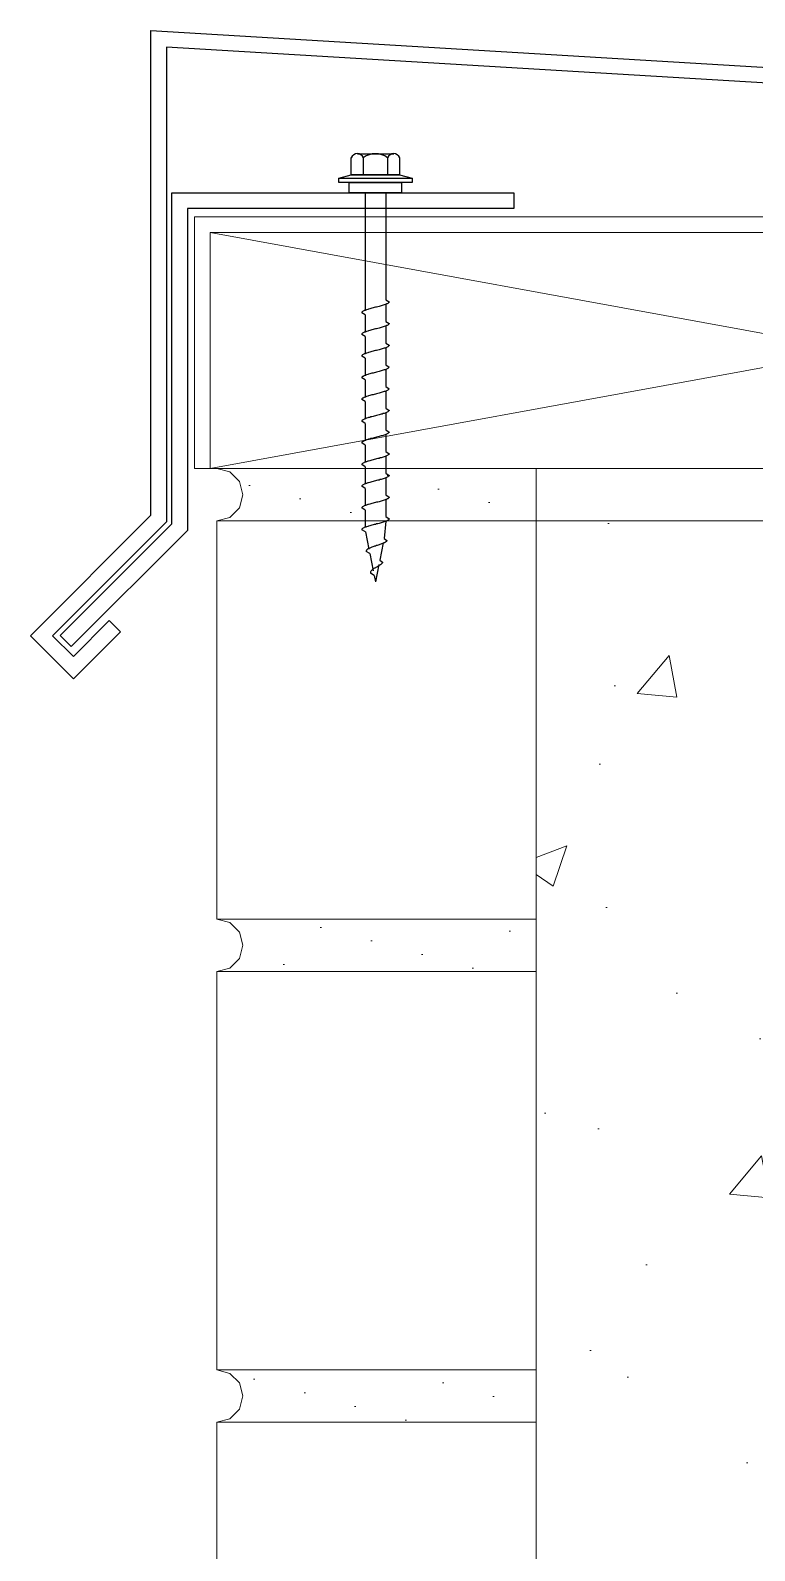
# Model space of a CAD drawing. Header units: inches. Extents: x -0.6 to 92.7, y 0 to 63.4.
# Drawn here: x -0.61 to 4.83, y 51.37 to 62.8 of the extents above; entities that cross this region are included whole.
import ezdxf

# ---------------------------------------------------------------- set-up
doc = ezdxf.new("R2010")
doc.units = ezdxf.units.IN
doc.header["$MEASUREMENT"] = 0
doc.set_wipeout_variables(frame=1)
doc.layers.add('Fastener', color=94, linetype='Continuous')
doc.layers.add('Metal', color=17, linetype='Continuous', true_color=0x803345)
for name, color, linetype, lineweight in [('Others', 190, 'Continuous', 0), ('RT-250 HRA SYSTEM MESH', 3, 'Continuous', 0), ('Text', 20, 'Continuous', 0)]:
    doc.layers.add(name, color=color, linetype=linetype, lineweight=lineweight)
pattern_1 = [(45, (0, 0), (-0.482183, 0.482183), [0, -0.393701]), (45, (-0.1019, 0.3803), (-0.482183, 0.482183), [0, -0.393701])]

# ---------------------------------------------------------------- blocks, each defined once
blk = doc.blocks.new('Ci Tools Composite Lining[1]_2', base_point=(-8.293, 48.437))
at = {"layer": 'Metal', "linetype": 'Continuous'}
for p, q in [((-9.737, 35.126), (-9.737, 37.613)), ((-9.737, 37.613), (-7.168, 37.613)), ((-7.168, 37.613), (-7.168, 37.495)), ((-9.619, 37.495), (-9.619, 35.077)), ((-7.168, 37.495), (-9.619, 37.495)), ((-10.576, 34.287), (-9.737, 35.126)), ((-9.619, 35.077), (-10.493, 34.204)), ((-10.493, 34.204), (-10.576, 34.287))]:
    blk.add_line(p, q, dxfattribs=at)
blk = doc.blocks.new('CI Tools Brick Wall Section[4]_2', base_point=(-9.4, -22.409))
at = {"linetype": 'Continuous'}
for points in [[(-7, 35.15), (-7, 35.543), (-9.4, 35.543), (-9.302, 35.517), (-9.23, 35.445), (-9.203, 35.346), (-9.23, 35.248), (-9.302, 35.176), (-9.4, 35.15)], [(-7, 31.764), (-7, 32.157), (-9.4, 32.157), (-9.302, 32.131), (-9.23, 32.059), (-9.203, 31.961), (-9.23, 31.862), (-9.302, 31.79), (-9.4, 31.764)], [(-7, 28.378), (-7, 28.772), (-9.4, 28.772), (-9.302, 28.745), (-9.23, 28.673), (-9.203, 28.575), (-9.23, 28.476), (-9.302, 28.404), (-9.4, 28.378)]]:
    blk.add_wipeout(points, dxfattribs=at).dxf.layer = 'Others'
at = {"layer": 'Others', "linetype": 'Continuous'}
h = blk.add_hatch(dxfattribs=at)
h.set_pattern_fill('PLASTER_0002', color=256, style=0, pattern_type=2)
h.set_pattern_definition(pattern_1)
h.paths.add_polyline_path([(-7, 35.15), (-7, 35.543), (-9.4, 35.543), (-9.302, 35.517), (-9.23, 35.445), (-9.203, 35.346), (-9.23, 35.248), (-9.302, 35.176), (-9.4, 35.15)])
h = blk.add_hatch(dxfattribs=at)
h.set_pattern_fill('PLASTER_0002', color=256, style=0, pattern_type=2)
h.set_pattern_definition(pattern_1)
h.paths.add_polyline_path([(-7, 31.764), (-7, 32.157), (-9.4, 32.157), (-9.302, 32.131), (-9.23, 32.059), (-9.203, 31.961), (-9.23, 31.862), (-9.302, 31.79), (-9.4, 31.764)])
h = blk.add_hatch(dxfattribs=at)
h.set_pattern_fill('PLASTER_0002', color=256, style=0, pattern_type=2)
h.set_pattern_definition(pattern_1)
h.paths.add_polyline_path([(-7, 28.378), (-7, 28.772), (-9.4, 28.772), (-9.302, 28.745), (-9.23, 28.673), (-9.203, 28.575), (-9.23, 28.476), (-9.302, 28.404), (-9.4, 28.378)])
for p, q in [((-9.4, 35.543), (-9.302, 35.517)), ((-7, 35.15), (-7, 35.543)), ((-9.302, 35.517), (-9.23, 35.445)), ((-9.23, 35.445), (-9.203, 35.346)), ((-9.203, 35.346), (-9.23, 35.248)), ((-9.23, 35.248), (-9.302, 35.176)), ((-9.302, 35.176), (-9.4, 35.15)), ((-7, 35.15), (-9.4, 35.15)), ((-9.4, 35.15), (-9.4, 32.157)), ((-7, 32.157), (-7, 35.15)), ((-9.4, 32.157), (-9.302, 32.131)), ((-9.4, 32.157), (-7, 32.157)), ((-9.302, 32.131), (-9.23, 32.059)), ((-7, 31.764), (-7, 32.157)), ((-9.23, 32.059), (-9.203, 31.961)), ((-9.203, 31.961), (-9.23, 31.862)), ((-9.302, 31.79), (-9.4, 31.764)), ((-7, 31.764), (-9.4, 31.764)), ((-9.4, 31.764), (-9.4, 28.772)), ((-9.23, 31.862), (-9.302, 31.79)), ((-7, 28.772), (-7, 31.764)), ((-9.4, 28.772), (-9.302, 28.745)), ((-9.4, 28.772), (-7, 28.772)), ((-9.302, 28.745), (-9.23, 28.673)), ((-9.23, 28.673), (-9.203, 28.575)), ((-7, 28.378), (-7, 28.772)), ((-9.203, 28.575), (-9.23, 28.476)), ((-9.23, 28.476), (-9.302, 28.404)), ((-9.302, 28.404), (-9.4, 28.378)), ((-7, 28.378), (-9.4, 28.378)), ((-9.4, 28.378), (-9.4, 25.386)), ((-7, 25.386), (-7, 28.378))]:
    blk.add_line(p, q, dxfattribs=at)
blk = doc.blocks.new('CI Tools Timber Member[6]_2', base_point=(-9.449, 35.543))
at = {"layer": 'Others', "linetype": 'Continuous'}
for p, q in [((-9.449, 37.315), (0.25, 35.543)), ((-9.449, 35.543), (0.25, 37.315)), ((-9.449, 35.543), (-9.449, 37.315)), ((-9.449, 37.315), (0.25, 37.315)), ((0.25, 37.315), (0.25, 35.543)), ((0.25, 35.543), (-9.449, 35.543))]:
    blk.add_line(p, q, dxfattribs=at)
blk = doc.blocks.new('CI Tools Screw[12]_2', base_point=(-0.628, 37.611))
at = {"layer": 'Fastener', "linetype": 'Continuous'}
for p, q in [((-0.81, 37.748), (-0.81, 37.876)), ((-0.764, 37.906), (-0.491, 37.906)), ((-0.719, 37.876), (-0.719, 37.748)), ((-0.537, 37.876), (-0.537, 37.748)), ((-0.446, 37.876), (-0.446, 37.748)), ((-0.903, 37.721), (-0.352, 37.721)), ((-0.446, 37.748), (-0.81, 37.748)), ((-0.706, 37.611), (-0.549, 37.611)), ((-0.706, 37.611), (-0.706, 36.73)), ((-0.549, 37.611), (-0.549, 36.809)), ((-0.549, 36.809), (-0.525, 36.793)), ((-0.706, 36.695), (-0.73, 36.711)), ((-0.706, 36.695), (-0.706, 36.564)), ((-0.549, 36.776), (-0.549, 36.646)), ((-0.706, 36.532), (-0.73, 36.548)), ((-0.549, 36.646), (-0.525, 36.63)), ((-0.549, 36.613), (-0.549, 36.483)), ((-0.706, 36.532), (-0.706, 36.401)), ((-0.549, 36.483), (-0.525, 36.467)), ((-0.549, 36.45), (-0.549, 36.32)), ((-0.706, 36.369), (-0.73, 36.385)), ((-0.706, 36.369), (-0.706, 36.238)), ((-0.549, 36.32), (-0.525, 36.303)), ((-0.706, 36.206), (-0.73, 36.222)), ((-0.706, 36.206), (-0.706, 36.075)), ((-0.549, 36.287), (-0.549, 36.157)), ((-0.549, 36.157), (-0.525, 36.14)), ((-0.549, 36.124), (-0.549, 35.994)), ((-0.706, 36.043), (-0.73, 36.059)), ((-0.706, 36.043), (-0.706, 35.912)), ((-0.549, 35.994), (-0.525, 35.977)), ((-0.706, 35.88), (-0.73, 35.896)), ((-0.706, 35.88), (-0.706, 35.749)), ((-0.549, 35.961), (-0.549, 35.831)), ((-0.549, 35.831), (-0.525, 35.814)), ((-0.549, 35.798), (-0.549, 35.668)), ((-0.706, 35.717), (-0.73, 35.733)), ((-0.706, 35.717), (-0.706, 35.586)), ((-0.549, 35.668), (-0.525, 35.651)), ((-0.549, 35.635), (-0.549, 35.505)), ((-0.706, 35.554), (-0.73, 35.57)), ((-0.706, 35.554), (-0.706, 35.423)), ((-0.706, 35.39), (-0.73, 35.407)), ((-0.549, 35.505), (-0.525, 35.488)), ((-0.549, 35.472), (-0.549, 35.342)), ((-0.706, 35.39), (-0.706, 35.26)), ((-0.549, 35.342), (-0.525, 35.325)), ((-0.549, 35.309), (-0.549, 35.179)), ((-0.706, 35.227), (-0.73, 35.244)), ((-0.706, 35.227), (-0.706, 35.097)), ((-0.549, 35.179), (-0.525, 35.162)), ((-0.703, 35.064), (-0.73, 35.081)), ((-0.703, 35.064), (-0.677, 34.934)), ((-0.549, 35.146), (-0.563, 35.016)), ((-0.569, 34.983), (-0.595, 34.852)), ((-0.563, 35.016), (-0.542, 34.999)), ((-0.67, 34.901), (-0.697, 34.918)), ((-0.67, 34.901), (-0.644, 34.771)), ((-0.595, 34.852), (-0.575, 34.836)), ((-0.638, 34.738), (-0.664, 34.755)), ((-0.638, 34.738), (-0.628, 34.689)), ((-0.602, 34.82), (-0.628, 34.689))]:
    blk.add_line(p, q, dxfattribs=at)
at = {"layer": 'Fastener', "linetype": 'Continuous', "flags": 128}
for points in [[(-0.903, 37.689), (-0.903, 37.721), (-0.81, 37.748), (-0.446, 37.748), (-0.352, 37.721), (-0.352, 37.689)], [(-0.431, 37.689), (-0.431, 37.611), (-0.825, 37.611), (-0.825, 37.689)]]:
    blk.add_lwpolyline(points, close=True, dxfattribs=at)
for points in [[(-0.525, 36.793), (-0.526, 36.79), (-0.527, 36.788), (-0.529, 36.786), (-0.532, 36.784), (-0.535, 36.781), (-0.539, 36.779), (-0.544, 36.777), (-0.549, 36.774), (-0.555, 36.772), (-0.562, 36.77), (-0.569, 36.768), (-0.577, 36.765), (-0.584, 36.763), (-0.593, 36.761), (-0.601, 36.759), (-0.61, 36.756), (-0.619, 36.754), (-0.628, 36.752), (-0.637, 36.75), (-0.646, 36.747), (-0.654, 36.745), (-0.663, 36.743), (-0.671, 36.741), (-0.679, 36.738), (-0.686, 36.736), (-0.694, 36.734), (-0.7, 36.731), (-0.706, 36.729), (-0.712, 36.727), (-0.716, 36.725), (-0.721, 36.722), (-0.724, 36.72), (-0.727, 36.718), (-0.729, 36.716), (-0.73, 36.713), (-0.73, 36.711)], [(-0.525, 36.63), (-0.526, 36.627), (-0.527, 36.625), (-0.529, 36.623), (-0.532, 36.621), (-0.535, 36.618), (-0.539, 36.616), (-0.544, 36.614), (-0.549, 36.611), (-0.555, 36.609), (-0.562, 36.607), (-0.569, 36.605), (-0.577, 36.602), (-0.584, 36.6), (-0.593, 36.598), (-0.601, 36.596), (-0.61, 36.593), (-0.619, 36.591), (-0.628, 36.589), (-0.637, 36.587), (-0.646, 36.584), (-0.654, 36.582), (-0.663, 36.58), (-0.671, 36.577), (-0.679, 36.575), (-0.686, 36.573), (-0.694, 36.571), (-0.7, 36.568), (-0.706, 36.566), (-0.712, 36.564), (-0.716, 36.562), (-0.721, 36.559), (-0.724, 36.557), (-0.727, 36.555), (-0.729, 36.553), (-0.73, 36.55), (-0.73, 36.548)], [(-0.525, 36.467), (-0.526, 36.464), (-0.527, 36.462), (-0.529, 36.46), (-0.532, 36.457), (-0.535, 36.455), (-0.539, 36.453), (-0.544, 36.451), (-0.549, 36.448), (-0.555, 36.446), (-0.562, 36.444), (-0.569, 36.442), (-0.577, 36.439), (-0.584, 36.437), (-0.593, 36.435), (-0.601, 36.433), (-0.61, 36.43), (-0.619, 36.428), (-0.628, 36.426), (-0.637, 36.424), (-0.646, 36.421), (-0.654, 36.419), (-0.663, 36.417), (-0.671, 36.414), (-0.679, 36.412), (-0.686, 36.41), (-0.694, 36.408), (-0.7, 36.405), (-0.706, 36.403), (-0.712, 36.401), (-0.716, 36.399), (-0.721, 36.396), (-0.724, 36.394), (-0.727, 36.392), (-0.729, 36.39), (-0.73, 36.387), (-0.73, 36.385)], [(-0.525, 36.303), (-0.526, 36.301), (-0.527, 36.299), (-0.529, 36.297), (-0.532, 36.294), (-0.535, 36.292), (-0.539, 36.29), (-0.544, 36.288), (-0.549, 36.285), (-0.555, 36.283), (-0.562, 36.281), (-0.569, 36.279), (-0.577, 36.276), (-0.584, 36.274), (-0.593, 36.272), (-0.601, 36.27), (-0.61, 36.267), (-0.619, 36.265), (-0.628, 36.263), (-0.637, 36.26), (-0.646, 36.258), (-0.654, 36.256), (-0.663, 36.254), (-0.671, 36.251), (-0.679, 36.249), (-0.686, 36.247), (-0.694, 36.245), (-0.7, 36.242), (-0.706, 36.24), (-0.712, 36.238), (-0.716, 36.236), (-0.721, 36.233), (-0.724, 36.231), (-0.727, 36.229), (-0.729, 36.227), (-0.73, 36.224), (-0.73, 36.222)], [(-0.525, 36.14), (-0.526, 36.138), (-0.527, 36.136), (-0.529, 36.134), (-0.532, 36.131), (-0.535, 36.129), (-0.539, 36.127), (-0.544, 36.125), (-0.549, 36.122), (-0.555, 36.12), (-0.562, 36.118), (-0.569, 36.116), (-0.577, 36.113), (-0.584, 36.111), (-0.593, 36.109), (-0.601, 36.106), (-0.61, 36.104), (-0.619, 36.102), (-0.628, 36.1), (-0.637, 36.097), (-0.646, 36.095), (-0.654, 36.093), (-0.663, 36.091), (-0.671, 36.088), (-0.679, 36.086), (-0.686, 36.084), (-0.694, 36.082), (-0.7, 36.079), (-0.706, 36.077), (-0.712, 36.075), (-0.716, 36.073), (-0.721, 36.07), (-0.724, 36.068), (-0.727, 36.066), (-0.729, 36.063), (-0.73, 36.061), (-0.73, 36.059)], [(-0.525, 35.977), (-0.526, 35.975), (-0.527, 35.973), (-0.529, 35.971), (-0.532, 35.968), (-0.535, 35.966), (-0.539, 35.964), (-0.544, 35.962), (-0.549, 35.959), (-0.555, 35.957), (-0.562, 35.955), (-0.569, 35.953), (-0.577, 35.95), (-0.584, 35.948), (-0.593, 35.946), (-0.601, 35.943), (-0.61, 35.941), (-0.619, 35.939), (-0.628, 35.937), (-0.637, 35.934), (-0.646, 35.932), (-0.654, 35.93), (-0.663, 35.928), (-0.671, 35.925), (-0.679, 35.923), (-0.686, 35.921), (-0.694, 35.919), (-0.7, 35.916), (-0.706, 35.914), (-0.712, 35.912), (-0.716, 35.909), (-0.721, 35.907), (-0.724, 35.905), (-0.727, 35.903), (-0.729, 35.9), (-0.73, 35.898), (-0.73, 35.896)], [(-0.525, 35.814), (-0.526, 35.812), (-0.527, 35.81), (-0.529, 35.808), (-0.532, 35.805), (-0.535, 35.803), (-0.539, 35.801), (-0.544, 35.799), (-0.549, 35.796), (-0.555, 35.794), (-0.562, 35.792), (-0.569, 35.789), (-0.577, 35.787), (-0.584, 35.785), (-0.593, 35.783), (-0.601, 35.78), (-0.61, 35.778), (-0.619, 35.776), (-0.628, 35.774), (-0.637, 35.771), (-0.646, 35.769), (-0.654, 35.767), (-0.663, 35.765), (-0.671, 35.762), (-0.679, 35.76), (-0.686, 35.758), (-0.694, 35.756), (-0.7, 35.753), (-0.706, 35.751), (-0.712, 35.749), (-0.716, 35.746), (-0.721, 35.744), (-0.724, 35.742), (-0.727, 35.74), (-0.729, 35.737), (-0.73, 35.735), (-0.73, 35.733)], [(-0.525, 35.651), (-0.526, 35.649), (-0.527, 35.647), (-0.529, 35.645), (-0.532, 35.642), (-0.535, 35.64), (-0.539, 35.638), (-0.544, 35.636), (-0.549, 35.633), (-0.555, 35.631), (-0.562, 35.629), (-0.569, 35.626), (-0.577, 35.624), (-0.584, 35.622), (-0.593, 35.62), (-0.601, 35.617), (-0.61, 35.615), (-0.619, 35.613), (-0.628, 35.611), (-0.637, 35.608), (-0.646, 35.606), (-0.654, 35.604), (-0.663, 35.602), (-0.671, 35.599), (-0.679, 35.597), (-0.686, 35.595), (-0.694, 35.592), (-0.7, 35.59), (-0.706, 35.588), (-0.712, 35.586), (-0.716, 35.583), (-0.721, 35.581), (-0.724, 35.579), (-0.727, 35.577), (-0.729, 35.574), (-0.73, 35.572), (-0.73, 35.57)], [(-0.525, 35.488), (-0.526, 35.486), (-0.527, 35.484), (-0.529, 35.482), (-0.532, 35.479), (-0.535, 35.477), (-0.539, 35.475), (-0.544, 35.472), (-0.549, 35.47), (-0.555, 35.468), (-0.562, 35.466), (-0.569, 35.463), (-0.577, 35.461), (-0.584, 35.459), (-0.593, 35.457), (-0.601, 35.454), (-0.61, 35.452), (-0.619, 35.45), (-0.628, 35.448), (-0.637, 35.445), (-0.646, 35.443), (-0.654, 35.441), (-0.663, 35.439), (-0.671, 35.436), (-0.679, 35.434), (-0.686, 35.432), (-0.694, 35.429), (-0.7, 35.427), (-0.706, 35.425), (-0.712, 35.423), (-0.716, 35.42), (-0.721, 35.418), (-0.724, 35.416), (-0.727, 35.414), (-0.729, 35.411), (-0.73, 35.409), (-0.73, 35.407)], [(-0.525, 35.325), (-0.526, 35.323), (-0.527, 35.321), (-0.529, 35.318), (-0.532, 35.316), (-0.535, 35.314), (-0.539, 35.312), (-0.544, 35.309), (-0.549, 35.307), (-0.555, 35.305), (-0.562, 35.303), (-0.569, 35.3), (-0.577, 35.298), (-0.584, 35.296), (-0.593, 35.294), (-0.601, 35.291), (-0.61, 35.289), (-0.619, 35.287), (-0.628, 35.285), (-0.637, 35.282), (-0.646, 35.28), (-0.654, 35.278), (-0.663, 35.275), (-0.671, 35.273), (-0.679, 35.271), (-0.686, 35.269), (-0.694, 35.266), (-0.7, 35.264), (-0.706, 35.262), (-0.712, 35.26), (-0.716, 35.257), (-0.721, 35.255), (-0.724, 35.253), (-0.727, 35.251), (-0.729, 35.248), (-0.73, 35.246), (-0.73, 35.244)], [(-0.525, 35.162), (-0.526, 35.16), (-0.527, 35.158), (-0.529, 35.155), (-0.532, 35.153), (-0.535, 35.151), (-0.539, 35.149), (-0.544, 35.146), (-0.549, 35.144), (-0.555, 35.142), (-0.562, 35.14), (-0.569, 35.137), (-0.577, 35.135), (-0.584, 35.133), (-0.593, 35.131), (-0.601, 35.128), (-0.61, 35.126), (-0.619, 35.124), (-0.628, 35.121), (-0.637, 35.119), (-0.646, 35.117), (-0.654, 35.115), (-0.663, 35.112), (-0.671, 35.11), (-0.679, 35.108), (-0.686, 35.106), (-0.694, 35.103), (-0.7, 35.101), (-0.706, 35.099), (-0.712, 35.097), (-0.716, 35.094), (-0.721, 35.092), (-0.724, 35.09), (-0.727, 35.088), (-0.729, 35.085), (-0.73, 35.083), (-0.73, 35.081)], [(-0.542, 34.999), (-0.543, 34.997), (-0.544, 34.995), (-0.546, 34.992), (-0.549, 34.99), (-0.552, 34.988), (-0.556, 34.986), (-0.56, 34.983), (-0.565, 34.981), (-0.57, 34.979), (-0.576, 34.977), (-0.582, 34.974), (-0.588, 34.972), (-0.594, 34.97), (-0.601, 34.968), (-0.607, 34.965), (-0.614, 34.963), (-0.621, 34.961), (-0.628, 34.958), (-0.634, 34.956), (-0.641, 34.954), (-0.647, 34.952), (-0.654, 34.949), (-0.66, 34.947), (-0.665, 34.945), (-0.67, 34.943), (-0.675, 34.94), (-0.68, 34.938), (-0.684, 34.936), (-0.687, 34.934), (-0.69, 34.931), (-0.693, 34.929), (-0.695, 34.927), (-0.696, 34.924), (-0.697, 34.922), (-0.697, 34.92), (-0.697, 34.918)], [(-0.575, 34.836), (-0.575, 34.834), (-0.576, 34.832), (-0.578, 34.829), (-0.58, 34.827), (-0.582, 34.825), (-0.584, 34.823), (-0.587, 34.82), (-0.59, 34.818), (-0.593, 34.816), (-0.597, 34.814), (-0.6, 34.811), (-0.604, 34.809), (-0.608, 34.807), (-0.612, 34.804), (-0.616, 34.802), (-0.62, 34.8), (-0.624, 34.798), (-0.628, 34.795), (-0.632, 34.793), (-0.635, 34.791), (-0.639, 34.789), (-0.642, 34.786), (-0.646, 34.784), (-0.649, 34.782), (-0.652, 34.78), (-0.654, 34.777), (-0.657, 34.775), (-0.659, 34.773), (-0.66, 34.771), (-0.662, 34.768), (-0.663, 34.766), (-0.664, 34.764), (-0.664, 34.761), (-0.665, 34.759), (-0.665, 34.757), (-0.664, 34.755)]]:
    blk.add_lwpolyline(points, dxfattribs=at)
at = {"layer": 'Fastener', "linetype": 'Continuous'}
for centre, radius, start, end in [((-0.764, 37.857), 0.0492, 22.6199, 157.3801), ((-0.628, 37.754), 0.152, 53.1301, 126.8699), ((-0.491, 37.857), 0.0492, 22.6199, 157.3801)]:
    blk.add_arc(centre, radius, start, end, dxfattribs=at)

msp = doc.modelspace()

# ---------------------------------------------------------------- linework, layer by layer
at = {"layer": 'Metal', "linetype": 'Continuous'}
msp.add_lwpolyline([(0.06357, 58.27812), (-0.28913, 57.92542), (-0.6123, 58.24859), (0.29263, 59.15351), (0.29263, 62.79621), (11.52812, 62.12305), (11.52812, 58.02083), (12.68473, 56.86422), (12.30929, 56.53185), (11.90786, 56.94038), (11.99211, 57.02316), (12.31495, 56.6946), (12.51246, 56.86946), (11.41001, 57.97191), (11.41001, 62.0118), (0.41074, 62.67081), (0.41074, 59.10459), (-0.44526, 58.24859), (-0.28913, 58.09245), (-0.01995, 58.36164)], close=True, dxfattribs=at)
at = {"layer": 'Others', "linetype": 'Continuous'}
for p, q in [((3.18738, 59.5054), (3.18738, 59.11169)), ((3.18738, 59.11169), (3.18738, 55.11169)), ((10.18738, 59.11169), (3.18738, 59.11169)), ((3.18738, 55.11169), (3.18738, 54.71799)), ((3.18738, 54.71799), (3.18738, 50.71799))]:
    msp.add_line(p, q, dxfattribs=at)

# ---------------------------------------------------------------- block references
at = {"layer": 'Text', "linetype": 'Continuous'}
msp.add_blockref('Ci Tools Composite Lining[1]_2', (1.89473, 72.39933), dxfattribs=at)

# ---------------------------------------------------------------- next in the draw order: block references
at = {"layer": 'Others', "linetype": 'Continuous'}
msp.add_blockref('CI Tools Brick Wall Section[4]_2', (0.78738, 1.55264), dxfattribs=at)

# ---------------------------------------------------------------- next in the draw order: hatches: boundary and pattern name
at = {"layer": 'Others'}
h = msp.add_hatch(dxfattribs=at)
h.set_pattern_fill('AR-CONC', color=256, scale=0.5, style=0)
h.set_pattern_definition([(50, (10.1874, 23.962), (3.5863, -0.31376), [0.375, -4.125]), (355, (10.1874, 23.962), (-0.69376, 3.76096), [0.3, -3.3]), (100.451, (10.4862, 23.936), (2.89254, 3.4472), [0.3187, -3.5057]), (46.184, (10.1874, 24.962), (5.3362, -0.8276), [0.5625, -6.1875]), (96.636, (10.632, 24.893), (4.6733, 4.8706), [0.47805, -5.2586]), (351.184, (10.1874, 24.962), (4.6733, 4.8706), [0.45, -4.95]), (21, (10.6874, 24.712), (2.98454, -2.0131), [0.375, -4.125]), (326, (10.6874, 24.712), (1.21658, 3.62575), [0.3, -3.3]), (71.451, (10.936, 24.5443), (4.2011, 1.61266), [0.3187, -3.5057]), (37.5, (10.1874, 23.9621), (0.0608, 1.66447), [0, -3.26, 0, -3.35, 0, -3.3125]), (7.5, (10.1874, 23.962), (1.31535, 1.97206), [0, -1.91, 0, -3.185, 0, -1.2625]), (327.5, (9.0724, 23.9621), (2.66911, -0.112774), [0, -1.25, 0, -3.9, 0, -5.175]), (317.5, (8.5724, 23.962), (2.91593, 0.50052), [0, -1.625, 0, -2.59, 0, -3.675])])
h.paths.add_polyline_path([(3.18738, 24.21638), (10.43738, 24.21209), (10.43738, 59.11169), (3.18738, 59.11169)])

# ---------------------------------------------------------------- next in the draw order: linework, layer by layer
msp.add_lwpolyline([(3.18738, 24.21638), (10.43738, 24.21209), (10.43738, 59.11169), (3.18738, 59.11169)], close=True, dxfattribs=at)
at = {"layer": 'RT-250 HRA SYSTEM MESH', "linetype": 'Continuous'}
msp.add_lwpolyline([(11.21316, 59.5054), (11.21316, 61.39516), (0.62064, 61.39516), (0.62064, 59.5054), (0.73875, 59.5054), (0.73875, 61.27705), (11.09505, 61.27705), (11.09505, 59.5054)], close=True, dxfattribs=at)

# ---------------------------------------------------------------- next in the draw order: block references
at = {"layer": 'Text', "linetype": 'Continuous'}
for name, p in [('CI Tools Screw[12]_2', (1.97979, 61.57508)), ('CI Tools Timber Member[6]_2', (0.73857, 59.5054))]:
    msp.add_blockref(name, p, dxfattribs=at)

doc.saveas('drawing.dxf')
